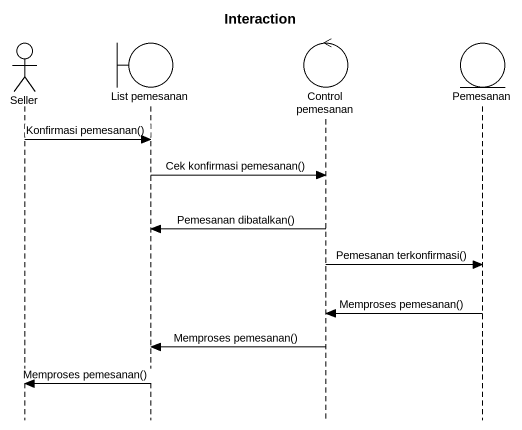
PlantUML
@startuml
title Interaction
hide footbox
actor Seller
boundary "List pemesanan" as List_pemesanan
control "Control pemesanan" as Control_pemesanan
entity Pemesanan

Seller -> List_pemesanan : Konfirmasi pemesanan()
List_pemesanan -> Control_pemesanan : Cek konfirmasi pemesanan()
Control_pemesanan -> List_pemesanan : Pemesanan dibatalkan()
Control_pemesanan -> Pemesanan : Pemesanan terkonfirmasi()
Pemesanan -> Control_pemesanan : Memproses pemesanan()
Control_pemesanan -> List_pemesanan : Memproses pemesanan()
List_pemesanan -> Seller : Memproses pemesanan()
@enduml
